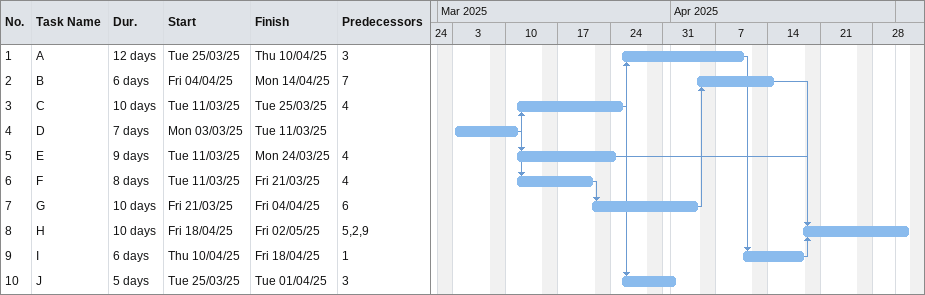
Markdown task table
| ID | Task | Duration | Start | Finish | Predecessors |
|---|---|---|---|---|---|
| 1 | A | 12d | 2025-03-25 | 2025-04-10 | 3 |
| 2 | B | 6d | 2025-04-04 | 2025-04-14 | 7 |
| 3 | C | 10d | 2025-03-11 | 2025-03-25 | 4 |
| 4 | D | 7d | 2025-03-03 | 2025-03-11 |  |
| 5 | E | 9d | 2025-03-11 | 2025-03-24 | 4 |
| 6 | F | 8d | 2025-03-11 | 2025-03-21 | 4 |
| 7 | G | 10d | 2025-03-21 | 2025-04-04 | 6 |
| 8 | H | 10d | 2025-04-18 | 2025-05-02 | 5, 2, 9 |
| 9 | I | 6d | 2025-04-10 | 2025-04-18 | 1 |
| 10 | J | 5d | 2025-03-25 | 2025-04-01 | 3 |
